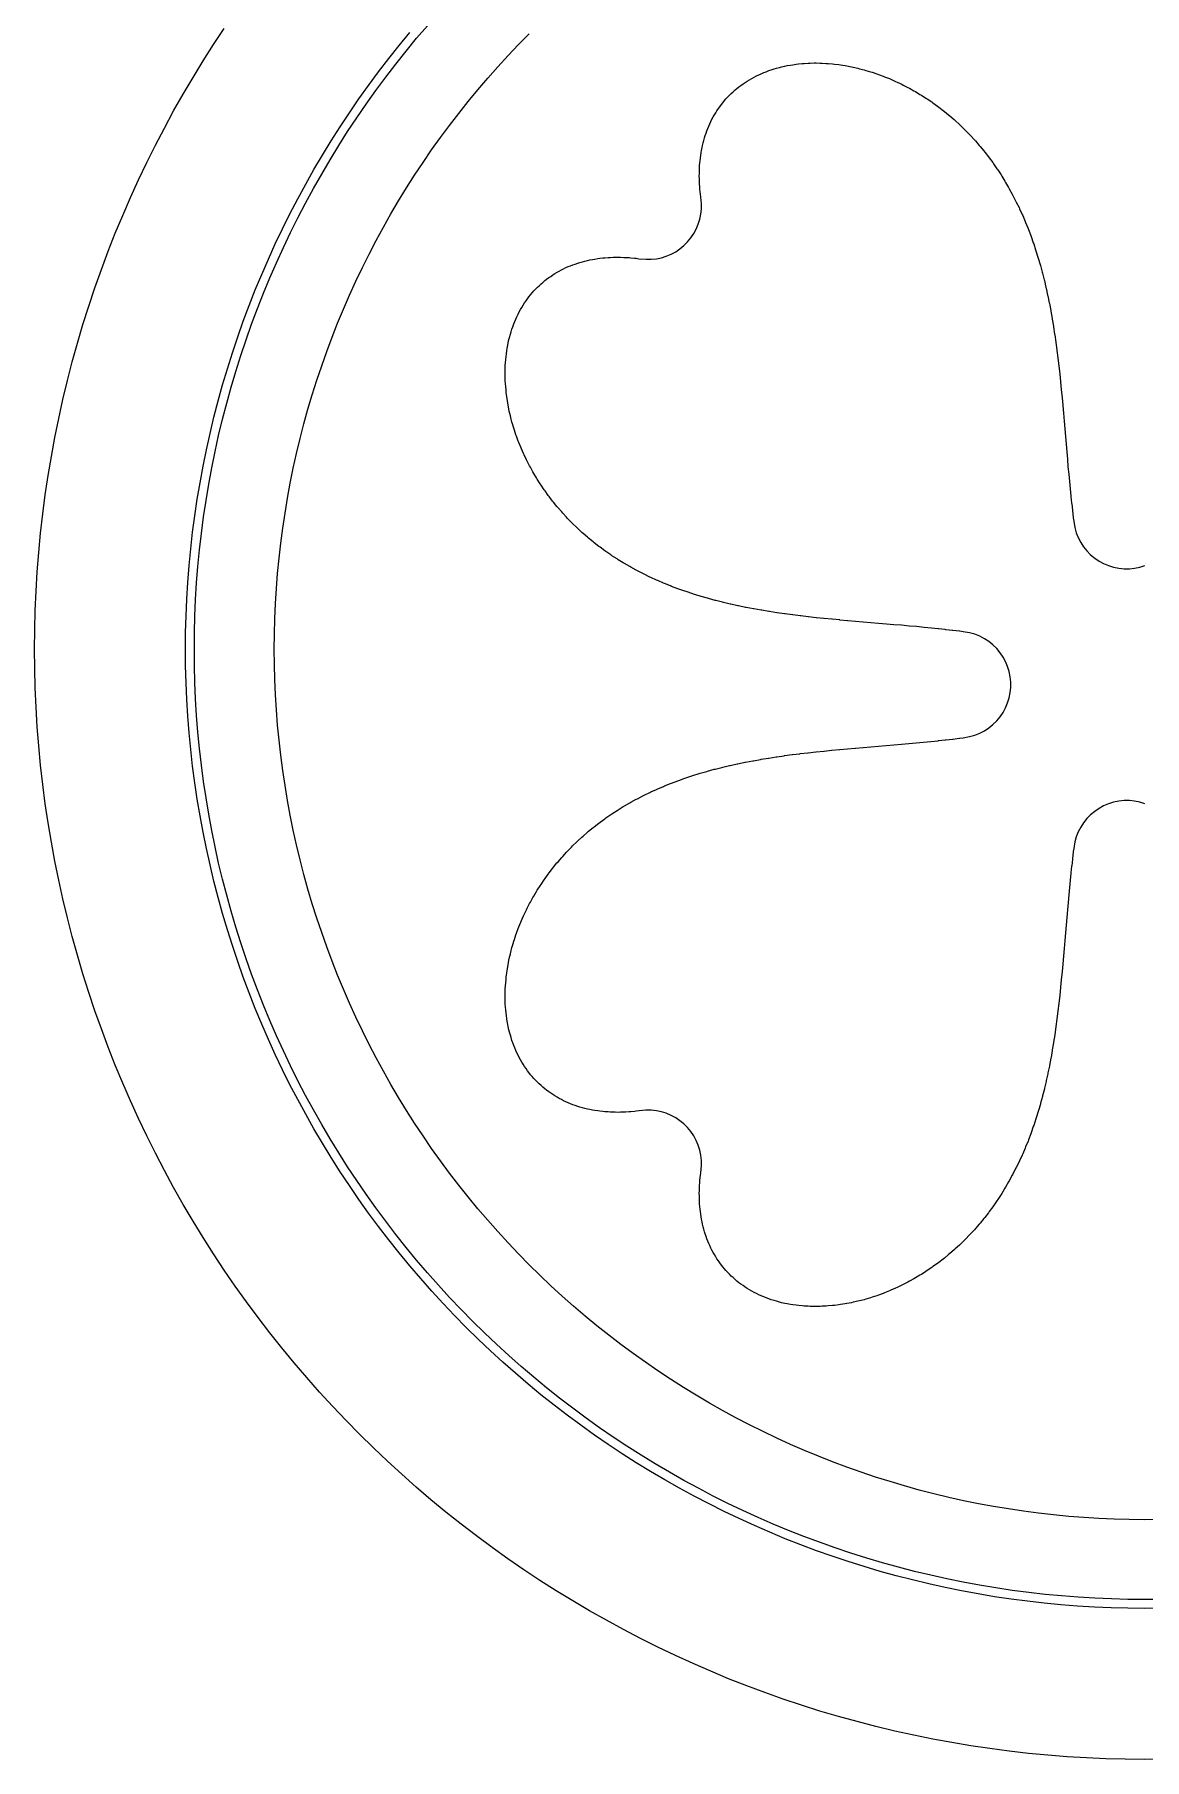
# Model space of a CAD drawing. Header units: metres. Extents: x 10 to 1210, y 10 to 2755.
# Drawn here: x 10 to 135, y 2434 to 2628.2 of the extents above; entities that cross this region are included whole.
import ezdxf

# ---------------------------------------------------------------- set-up
doc = ezdxf.new("R2010")
doc.units = ezdxf.units.M
for name, color, linetype in [('ACIKLIK', 5, 'Continuous'), ('CAM_SABLON', 4, 'Continuous'), ('DIS_KENAR_V91_Z3', 1, 'Continuous'), ('LAMBA_T4_Z4', 3, 'Continuous')]:
    doc.layers.add(name, color=color, linetype=linetype)

msp = doc.modelspace()

# ---------------------------------------------------------------- linework, layer by layer
at = {"layer": 'ACIKLIK'}
msp.add_lwpolyline([(136.71, 2461.02), (135, 2461), (133.29, 2461.02), (131.58, 2461.06), (129.87, 2461.14), (128.16, 2461.24), (126.46, 2461.37), (124.76, 2461.54), (123.06, 2461.73), (121.36, 2461.95), (119.67, 2462.21), (117.98, 2462.49), (116.3, 2462.8), (114.62, 2463.14), (112.96, 2463.51), (111.29, 2463.91), (109.64, 2464.34), (107.99, 2464.8), (106.35, 2465.28), (104.72, 2465.8), (103.09, 2466.34), (101.48, 2466.91), (99.88, 2467.51), (98.29, 2468.14), (96.71, 2468.79), (95.14, 2469.47), (93.58, 2470.18), (92.04, 2470.92), (90.51, 2471.68), (88.99, 2472.47), (87.49, 2473.29), (86, 2474.13), (84.53, 2475), (83.07, 2475.89), (81.63, 2476.81), (80.2, 2477.76), (78.79, 2478.72), (77.4, 2479.72), (76.02, 2480.73), (74.67, 2481.78), (73.33, 2482.84), (72.01, 2483.93), (70.71, 2485.04), (69.43, 2486.17), (68.16, 2487.33), (66.92, 2488.51), (65.7, 2489.7), (64.51, 2490.92), (63.33, 2492.16), (62.17, 2493.43), (61.04, 2494.71), (59.93, 2496.01), (58.84, 2497.33), (57.78, 2498.67), (56.73, 2500.02), (55.72, 2501.4), (54.72, 2502.79), (53.76, 2504.2), (52.81, 2505.63), (51.89, 2507.07), (51, 2508.53), (50.13, 2510), (49.29, 2511.49), (48.47, 2512.99), (47.68, 2514.51), (46.92, 2516.04), (46.18, 2517.58), (45.47, 2519.14), (44.79, 2520.71), (44.14, 2522.29), (43.51, 2523.88), (42.91, 2525.48), (42.34, 2527.09), (41.8, 2528.72), (41.28, 2530.35), (40.8, 2531.99), (40.34, 2533.64), (39.91, 2535.29), (39.51, 2536.96), (39.14, 2538.62), (38.8, 2540.3), (38.49, 2541.98), (38.21, 2543.67), (37.95, 2545.36), (37.73, 2547.06), (37.54, 2548.76), (37.37, 2550.46), (37.24, 2552.16), (37.14, 2553.87), (37.06, 2555.58), (37.02, 2557.29), (37, 2559), (37.02, 2560.71), (37.06, 2562.42), (37.14, 2564.13), (37.24, 2565.84), (37.37, 2567.54), (37.54, 2569.24), (37.73, 2570.94), (37.95, 2572.64), (38.21, 2574.33), (38.49, 2576.02), (38.8, 2577.7), (39.14, 2579.38), (39.51, 2581.04), (39.91, 2582.71), (40.34, 2584.36), (40.8, 2586.01), (41.28, 2587.65), (41.8, 2589.28), (42.34, 2590.91), (42.91, 2592.52), (43.51, 2594.12), (44.14, 2595.71), (44.79, 2597.29), (45.47, 2598.86), (46.18, 2600.42), (46.92, 2601.96), (47.68, 2603.49), (48.47, 2605.01), (49.29, 2606.51), (50.13, 2608), (51, 2609.47), (51.89, 2610.93), (52.81, 2612.37), (53.76, 2613.8), (54.72, 2615.21), (55.72, 2616.6), (56.73, 2617.98), (57.78, 2619.33), (58.84, 2620.67), (59.93, 2621.99), (61.04, 2623.29), (62.17, 2624.57), (63.33, 2625.84), (64.51, 2627.08), (65.7, 2628.3)], dxfattribs=at)
at = {"layer": 'CAM_SABLON'}
msp.add_lwpolyline([(136.87, 2452.02), (135, 2452), (133.13, 2452.02), (131.27, 2452.07), (129.4, 2452.15), (127.54, 2452.26), (125.67, 2452.41), (123.82, 2452.59), (121.96, 2452.8), (120.11, 2453.04), (118.26, 2453.32), (116.42, 2453.63), (114.58, 2453.97), (112.75, 2454.34), (110.93, 2454.74), (109.11, 2455.18), (107.31, 2455.65), (105.51, 2456.15), (103.72, 2456.68), (101.94, 2457.24), (100.16, 2457.83), (98.4, 2458.45), (96.65, 2459.11), (94.92, 2459.79), (93.19, 2460.51), (91.48, 2461.25), (89.78, 2462.03), (88.09, 2462.83), (86.42, 2463.66), (84.77, 2464.53), (83.13, 2465.42), (81.5, 2466.34), (79.89, 2467.28), (78.3, 2468.26), (76.72, 2469.26), (75.17, 2470.29), (73.63, 2471.35), (72.11, 2472.44), (70.61, 2473.55), (69.12, 2474.68), (67.66, 2475.85), (66.22, 2477.03), (64.8, 2478.25), (63.4, 2479.48), (62.03, 2480.75), (60.67, 2482.03), (59.34, 2483.34), (58.03, 2484.67), (56.75, 2486.03), (55.48, 2487.4), (54.25, 2488.8), (53.03, 2490.22), (51.85, 2491.66), (50.68, 2493.12), (49.55, 2494.61), (48.44, 2496.11), (47.35, 2497.63), (46.29, 2499.17), (45.26, 2500.72), (44.26, 2502.3), (43.28, 2503.89), (42.34, 2505.5), (41.42, 2507.13), (40.53, 2508.77), (39.66, 2510.42), (38.83, 2512.09), (38.03, 2513.78), (37.25, 2515.48), (36.51, 2517.19), (35.79, 2518.92), (35.11, 2520.65), (34.45, 2522.4), (33.83, 2524.16), (33.24, 2525.94), (32.68, 2527.72), (32.15, 2529.51), (31.65, 2531.31), (31.18, 2533.11), (30.74, 2534.93), (30.34, 2536.75), (29.97, 2538.58), (29.63, 2540.42), (29.32, 2542.26), (29.04, 2544.11), (28.8, 2545.96), (28.59, 2547.82), (28.41, 2549.67), (28.26, 2551.54), (28.15, 2553.4), (28.07, 2555.27), (28.02, 2557.13), (28, 2559), (28.02, 2560.87), (28.07, 2562.73), (28.15, 2564.6), (28.26, 2566.46), (28.41, 2568.33), (28.59, 2570.18), (28.8, 2572.04), (29.04, 2573.89), (29.32, 2575.74), (29.63, 2577.58), (29.97, 2579.42), (30.34, 2581.25), (30.74, 2583.07), (31.18, 2584.89), (31.65, 2586.69), (32.15, 2588.49), (32.68, 2590.28), (33.24, 2592.06), (33.83, 2593.84), (34.45, 2595.6), (35.11, 2597.35), (35.79, 2599.08), (36.51, 2600.81), (37.25, 2602.52), (38.03, 2604.22), (38.83, 2605.91), (39.66, 2607.58), (40.53, 2609.23), (41.42, 2610.87), (42.34, 2612.5), (43.28, 2614.11), (44.26, 2615.7), (45.26, 2617.28), (46.29, 2618.83), (47.35, 2620.37), (48.44, 2621.89), (49.55, 2623.39), (50.68, 2624.88), (51.85, 2626.34), (53.03, 2627.78), (54.25, 2629.2)], dxfattribs=at)
at = {"layer": 'DIS_KENAR_V91_Z3'}
for points in [[(137.18, 2434.02), (135, 2434), (132.82, 2434.02), (130.64, 2434.08), (128.46, 2434.17), (126.28, 2434.3), (124.11, 2434.48), (121.93, 2434.68), (119.77, 2434.93), (117.6, 2435.22), (115.45, 2435.54), (113.29, 2435.9), (111.15, 2436.3), (109.01, 2436.73), (106.88, 2437.2), (104.76, 2437.71), (102.65, 2438.26), (100.55, 2438.84), (98.45, 2439.46), (96.37, 2440.12), (94.3, 2440.81), (92.25, 2441.54), (90.2, 2442.3), (88.17, 2443.1), (86.16, 2443.94), (84.16, 2444.81), (82.17, 2445.71), (80.2, 2446.65), (78.25, 2447.62), (76.32, 2448.63), (74.4, 2449.67), (72.5, 2450.75), (70.62, 2451.85), (68.76, 2452.99), (66.92, 2454.17), (65.1, 2455.37), (63.3, 2456.61), (61.53, 2457.87), (59.77, 2459.17), (58.04, 2460.5), (56.33, 2461.86), (54.65, 2463.24), (52.99, 2464.66), (51.36, 2466.11), (49.75, 2467.58), (48.17, 2469.08), (46.61, 2470.61), (45.08, 2472.17), (43.58, 2473.75), (42.11, 2475.36), (40.66, 2476.99), (39.24, 2478.65), (37.86, 2480.33), (36.5, 2482.04), (35.17, 2483.77), (33.87, 2485.53), (32.61, 2487.3), (31.37, 2489.1), (30.17, 2490.92), (28.99, 2492.76), (27.85, 2494.62), (26.75, 2496.5), (25.67, 2498.4), (24.63, 2500.32), (23.62, 2502.25), (22.65, 2504.2), (21.71, 2506.17), (20.81, 2508.16), (19.94, 2510.16), (19.1, 2512.17), (18.3, 2514.2), (17.54, 2516.25), (16.81, 2518.3), (16.12, 2520.37), (15.46, 2522.45), (14.84, 2524.55), (14.26, 2526.65), (13.71, 2528.76), (13.2, 2530.88), (12.73, 2533.01), (12.3, 2535.15), (11.9, 2537.29), (11.54, 2539.45), (11.22, 2541.6), (10.93, 2543.77), (10.68, 2545.93), (10.48, 2548.11), (10.3, 2550.28), (10.17, 2552.46), (10.08, 2554.64), (10.02, 2556.82), (10, 2559), (10.02, 2561.18), (10.08, 2563.36), (10.17, 2565.54), (10.3, 2567.72), (10.48, 2569.89), (10.68, 2572.07), (10.93, 2574.23), (11.22, 2576.4), (11.54, 2578.55), (11.9, 2580.71), (12.3, 2582.85), (12.73, 2584.99), (13.2, 2587.12), (13.71, 2589.24), (14.26, 2591.35), (14.84, 2593.45), (15.46, 2595.55), (16.12, 2597.63), (16.81, 2599.7), (17.54, 2601.75), (18.3, 2603.8), (19.1, 2605.83), (19.94, 2607.84), (20.81, 2609.84), (21.71, 2611.83), (22.65, 2613.8), (23.62, 2615.75), (24.63, 2617.68), (25.67, 2619.6), (26.75, 2621.5), (27.85, 2623.38), (28.99, 2625.24), (30.17, 2627.08), (31.37, 2628.9)], [(135.05, 2541.59), (134.48, 2541.77), (133.89, 2541.89), (133.3, 2541.95), (132.7, 2541.95), (132.11, 2541.89), (131.52, 2541.77), (130.95, 2541.59), (130.4, 2541.36), (129.88, 2541.08), (129.39, 2540.74), (128.93, 2540.36), (128.51, 2539.93), (128.14, 2539.47), (127.82, 2538.97), (127.54, 2538.44), (127.32, 2537.88), (127.16, 2537.31), (127.03, 2536.57), (126.98, 2536.21), (126.98, 2536.15), (126.89, 2535.42), (126.88, 2535.36), (126.8, 2534.62), (126.79, 2534.57), (126.71, 2533.81), (126.7, 2533.77), (126.62, 2533), (126.54, 2532.17), (126.46, 2531.34), (126.39, 2530.5), (126.31, 2529.65), (126.24, 2528.79), (126.17, 2527.93), (126.09, 2527.06), (126.02, 2526.19), (125.95, 2525.32), (125.95, 2525.32), (125.87, 2524.45), (125.87, 2524.44), (125.8, 2523.58), (125.79, 2523.56), (125.72, 2522.7), (125.71, 2522.68), (125.63, 2521.82), (125.63, 2521.79), (125.55, 2520.94), (125.54, 2520.9), (125.45, 2520.05), (125.45, 2520.02), (125.36, 2519.17), (125.35, 2519.13), (125.25, 2518.29), (125.25, 2518.24), (125.14, 2517.4), (125.14, 2517.35), (125.02, 2516.52), (125.02, 2516.47), (124.9, 2515.64), (124.89, 2515.58), (124.76, 2514.77), (124.75, 2514.7), (124.62, 2513.89), (124.61, 2513.82), (124.47, 2513.02), (124.45, 2512.95), (124.3, 2512.15), (124.29, 2512.07), (124.13, 2511.29), (124.11, 2511.21), (123.94, 2510.43), (123.92, 2510.34), (123.74, 2509.58), (123.72, 2509.49), (123.53, 2508.73), (123.5, 2508.64), (123.3, 2507.89), (123.27, 2507.79), (123.06, 2507.06), (123.03, 2506.95), (122.8, 2506.23), (122.77, 2506.12), (122.52, 2505.37), (122.48, 2505.25), (122.23, 2504.55), (122.19, 2504.44), (121.93, 2503.75), (121.88, 2503.63), (121.61, 2502.96), (121.56, 2502.84), (121.28, 2502.18), (121.22, 2502.05), (120.93, 2501.41), (120.87, 2501.28), (120.56, 2500.65), (120.49, 2500.52), (120.17, 2499.9), (120.1, 2499.77), (119.77, 2499.16), (119.7, 2499.03), (119.36, 2498.44), (119.28, 2498.31), (118.92, 2497.73), (118.84, 2497.6), (118.47, 2497.03), (118.38, 2496.9), (118, 2496.35), (117.91, 2496.22), (117.52, 2495.69), (117.42, 2495.55), (117.01, 2495.03), (116.91, 2494.9), (116.5, 2494.4), (116.39, 2494.27), (115.96, 2493.78), (115.85, 2493.65), (115.41, 2493.18), (115.3, 2493.06), (114.85, 2492.6), (114.73, 2492.47), (114.27, 2492.03), (114.15, 2491.91), (113.68, 2491.48), (113.55, 2491.37), (113.07, 2490.96), (112.94, 2490.84), (112.46, 2490.45), (112.32, 2490.34), (111.82, 2489.96), (111.68, 2489.86), (111.18, 2489.49), (111.04, 2489.39), (110.53, 2489.05), (110.38, 2488.95), (109.87, 2488.62), (109.71, 2488.53), (109.2, 2488.22), (109.04, 2488.13), (108.52, 2487.84), (108.36, 2487.75), (107.83, 2487.48), (107.66, 2487.4), (107.13, 2487.15), (106.97, 2487.07), (106.44, 2486.83), (106.27, 2486.76), (105.73, 2486.55), (105.56, 2486.48), (105.03, 2486.28), (104.85, 2486.22), (104.32, 2486.04), (104.13, 2485.98), (103.61, 2485.83), (103.42, 2485.77), (102.9, 2485.64), (102.71, 2485.59), (102.19, 2485.47), (101.99, 2485.43), (101.48, 2485.33), (101.28, 2485.29), (100.78, 2485.21), (100.57, 2485.18), (100.08, 2485.12), (99.87, 2485.1), (99.38, 2485.06), (99.17, 2485.04), (98.69, 2485.02), (98.47, 2485.01), (98.01, 2485), (97.79, 2485), (97.34, 2485.01), (97.11, 2485.02), (96.68, 2485.05), (96.44, 2485.07), (96.02, 2485.11), (95.78, 2485.14), (95.38, 2485.19), (95.14, 2485.23), (94.75, 2485.3), (94.51, 2485.35), (94.14, 2485.43), (93.89, 2485.5), (93.54, 2485.59), (93.28, 2485.67), (92.95, 2485.77), (92.69, 2485.86), (92.38, 2485.98), (92.12, 2486.08), (91.83, 2486.21), (91.57, 2486.33), (91.29, 2486.46), (91.03, 2486.59), (90.77, 2486.73), (90.52, 2486.88), (90.27, 2487.03), (90.02, 2487.19), (89.79, 2487.35), (89.55, 2487.52), (89.33, 2487.68), (89.09, 2487.87), (88.89, 2488.04), (88.66, 2488.25), (88.47, 2488.42), (88.25, 2488.64), (88.08, 2488.82), (87.87, 2489.05), (87.7, 2489.24), (87.5, 2489.48), (87.35, 2489.67), (87.16, 2489.92), (87.02, 2490.13), (86.85, 2490.38), (86.71, 2490.6), (86.56, 2490.85), (86.43, 2491.08), (86.29, 2491.34), (86.17, 2491.58), (86.04, 2491.85), (85.93, 2492.1), (85.82, 2492.36), (85.72, 2492.63), (85.63, 2492.89), (85.53, 2493.17), (85.45, 2493.42), (85.37, 2493.72), (85.3, 2493.97), (85.23, 2494.28), (85.17, 2494.52), (85.11, 2494.84), (85.07, 2495.09), (85.02, 2495.42), (84.99, 2495.66), (84.95, 2496), (84.92, 2496.23), (84.9, 2496.59), (84.89, 2496.81), (84.87, 2497.18), (84.87, 2497.39), (84.86, 2497.78), (84.87, 2497.98), (84.88, 2498.37), (84.89, 2498.57), (84.91, 2498.97), (84.93, 2499.15), (84.97, 2499.56), (84.99, 2499.74), (85.03, 2500.06), (85.1, 2500.87), (85.1, 2501.45), (85.04, 2502.03), (84.92, 2502.6), (84.75, 2503.15), (84.52, 2503.69), (84.25, 2504.21), (83.92, 2504.69), (83.55, 2505.14), (83.14, 2505.55), (82.69, 2505.92), (82.21, 2506.25), (81.69, 2506.52), (81.15, 2506.75), (80.6, 2506.92), (80.03, 2507.04), (79.45, 2507.1), (78.86, 2507.1), (78.11, 2507.03), (78.11, 2507.03), (77.74, 2506.99), (77.56, 2506.97), (77.15, 2506.93), (76.97, 2506.91), (76.57, 2506.89), (76.37, 2506.88), (75.98, 2506.87), (75.78, 2506.86), (75.39, 2506.87), (75.18, 2506.87), (74.81, 2506.89), (74.59, 2506.9), (74.23, 2506.92), (74, 2506.95), (73.66, 2506.99), (73.42, 2507.02), (73.09, 2507.07), (72.84, 2507.11), (72.52, 2507.17), (72.28, 2507.23), (71.97, 2507.3), (71.72, 2507.37), (71.42, 2507.45), (71.17, 2507.53), (70.89, 2507.63), (70.63, 2507.72), (70.36, 2507.82), (70.1, 2507.93), (69.85, 2508.04), (69.58, 2508.17), (69.34, 2508.29), (69.08, 2508.43), (68.85, 2508.56), (68.6, 2508.71), (68.38, 2508.85), (68.13, 2509.02), (67.92, 2509.16), (67.67, 2509.35), (67.48, 2509.5), (67.24, 2509.7), (67.05, 2509.87), (66.82, 2510.08), (66.64, 2510.25), (66.42, 2510.47), (66.25, 2510.66), (66.04, 2510.89), (65.87, 2511.09), (65.68, 2511.33), (65.52, 2511.55), (65.35, 2511.79), (65.19, 2512.02), (65.03, 2512.27), (64.88, 2512.52), (64.73, 2512.77), (64.59, 2513.03), (64.46, 2513.29), (64.33, 2513.57), (64.21, 2513.83), (64.08, 2514.12), (63.98, 2514.38), (63.86, 2514.69), (63.77, 2514.95), (63.67, 2515.28), (63.59, 2515.54), (63.5, 2515.89), (63.43, 2516.14), (63.35, 2516.51), (63.3, 2516.75), (63.23, 2517.14), (63.19, 2517.38), (63.14, 2517.78), (63.11, 2518.02), (63.07, 2518.44), (63.05, 2518.68), (63.02, 2519.11), (63.01, 2519.34), (63, 2519.79), (63, 2520.01), (63.01, 2520.47), (63.02, 2520.69), (63.04, 2521.17), (63.06, 2521.38), (63.1, 2521.87), (63.12, 2522.08), (63.18, 2522.57), (63.21, 2522.78), (63.29, 2523.28), (63.33, 2523.48), (63.43, 2523.99), (63.47, 2524.19), (63.59, 2524.71), (63.64, 2524.9), (63.77, 2525.42), (63.83, 2525.61), (63.98, 2526.13), (64.04, 2526.32), (64.22, 2526.85), (64.28, 2527.03), (64.48, 2527.56), (64.55, 2527.73), (64.76, 2528.27), (64.83, 2528.44), (65.07, 2528.97), (65.15, 2529.13), (65.4, 2529.66), (65.48, 2529.83), (65.75, 2530.36), (65.84, 2530.52), (66.13, 2531.04), (66.22, 2531.2), (66.53, 2531.71), (66.62, 2531.87), (66.95, 2532.38), (67.05, 2532.53), (67.39, 2533.04), (67.49, 2533.18), (67.86, 2533.68), (67.96, 2533.82), (68.34, 2534.32), (68.45, 2534.46), (68.84, 2534.94), (68.96, 2535.07), (69.37, 2535.55), (69.48, 2535.68), (69.91, 2536.15), (70.03, 2536.27), (70.47, 2536.73), (70.6, 2536.85), (71.06, 2537.3), (71.18, 2537.41), (71.65, 2537.85), (71.78, 2537.96), (72.27, 2538.39), (72.4, 2538.5), (72.9, 2538.91), (73.03, 2539.01), (73.55, 2539.42), (73.69, 2539.52), (74.22, 2539.91), (74.35, 2540), (74.9, 2540.38), (75.03, 2540.47), (75.6, 2540.84), (75.73, 2540.92), (76.31, 2541.28), (76.44, 2541.36), (77.03, 2541.7), (77.16, 2541.77), (77.77, 2542.1), (77.9, 2542.17), (78.52, 2542.49), (78.65, 2542.56), (79.28, 2542.87), (79.41, 2542.93), (80.05, 2543.22), (80.18, 2543.28), (80.84, 2543.56), (80.96, 2543.61), (81.63, 2543.88), (81.75, 2543.93), (82.44, 2544.19), (82.55, 2544.23), (83.25, 2544.48), (83.36, 2544.52), (84.03, 2544.74), (84.13, 2544.77), (84.86, 2545), (84.97, 2545.03), (85.7, 2545.24), (85.8, 2545.27), (86.55, 2545.48), (86.65, 2545.5), (87.4, 2545.69), (87.5, 2545.72), (88.26, 2545.9), (88.35, 2545.92), (89.13, 2546.09), (89.21, 2546.11), (90, 2546.27), (90.08, 2546.29), (90.88, 2546.44), (90.95, 2546.45), (91.76, 2546.6), (91.83, 2546.61), (92.64, 2546.74), (92.71, 2546.75), (93.53, 2546.88), (93.59, 2546.89), (94.42, 2547.01), (94.47, 2547.02), (95.31, 2547.13), (95.36, 2547.14), (96.2, 2547.24), (96.24, 2547.25), (97.09, 2547.35), (97.13, 2547.35), (97.98, 2547.45), (98.02, 2547.45), (98.87, 2547.54), (98.91, 2547.54), (99.76, 2547.63), (99.79, 2547.63), (100.65, 2547.71), (100.68, 2547.71), (101.54, 2547.79), (101.56, 2547.79), (102.43, 2547.87), (102.44, 2547.87), (103.31, 2547.95), (103.32, 2547.95), (104.18, 2548.02), (105.06, 2548.09), (105.92, 2548.17), (106.77, 2548.24), (107.62, 2548.31), (108.46, 2548.38), (109.3, 2548.46), (110.13, 2548.54), (110.95, 2548.62), (111.77, 2548.7), (111.81, 2548.71), (112.57, 2548.79), (112.62, 2548.8), (113.36, 2548.88), (113.42, 2548.89), (114.15, 2548.98), (114.21, 2548.98), (114.57, 2549.03), (115.31, 2549.16), (115.88, 2549.32), (116.44, 2549.54), (116.97, 2549.82), (117.47, 2550.14), (117.93, 2550.51), (118.36, 2550.93), (118.74, 2551.39), (119.08, 2551.88), (119.36, 2552.4), (119.59, 2552.95), (119.77, 2553.52), (119.89, 2554.11), (119.95, 2554.7), (119.95, 2555.3), (119.89, 2555.89), (119.77, 2556.48), (119.59, 2557.05), (119.36, 2557.6), (119.08, 2558.12), (118.74, 2558.61), (118.36, 2559.07), (117.93, 2559.49), (117.47, 2559.86), (116.97, 2560.18), (116.44, 2560.46), (115.88, 2560.68), (115.31, 2560.84), (114.57, 2560.97), (114.21, 2561.02), (114.15, 2561.02), (113.42, 2561.11), (113.36, 2561.12), (112.62, 2561.2), (112.57, 2561.21), (111.81, 2561.29), (111.77, 2561.3), (111, 2561.38), (110.17, 2561.46), (109.34, 2561.54), (108.5, 2561.61), (107.65, 2561.69), (106.79, 2561.76), (105.93, 2561.83), (105.06, 2561.91), (104.19, 2561.98), (103.32, 2562.05), (103.32, 2562.05), (102.45, 2562.13), (102.44, 2562.13), (101.58, 2562.2), (101.56, 2562.21), (100.7, 2562.28), (100.68, 2562.29), (99.82, 2562.37), (99.79, 2562.37), (98.94, 2562.45), (98.9, 2562.46), (98.05, 2562.55), (98.02, 2562.55), (97.17, 2562.64), (97.13, 2562.65), (96.29, 2562.75), (96.24, 2562.75), (95.4, 2562.86), (95.35, 2562.86), (94.52, 2562.98), (94.47, 2562.98), (93.64, 2563.1), (93.58, 2563.11), (92.77, 2563.24), (92.7, 2563.25), (91.89, 2563.38), (91.82, 2563.39), (91.02, 2563.53), (90.95, 2563.55), (90.15, 2563.7), (90.07, 2563.71), (89.29, 2563.87), (89.21, 2563.89), (88.43, 2564.06), (88.34, 2564.08), (87.58, 2564.26), (87.49, 2564.28), (86.73, 2564.47), (86.64, 2564.5), (85.89, 2564.7), (85.79, 2564.73), (85.06, 2564.94), (84.95, 2564.97), (84.23, 2565.2), (84.12, 2565.23), (83.37, 2565.48), (83.25, 2565.52), (82.55, 2565.77), (82.44, 2565.81), (81.75, 2566.07), (81.63, 2566.12), (80.96, 2566.39), (80.84, 2566.44), (80.18, 2566.72), (80.05, 2566.78), (79.41, 2567.07), (79.28, 2567.13), (78.65, 2567.44), (78.52, 2567.51), (77.9, 2567.83), (77.77, 2567.9), (77.16, 2568.23), (77.03, 2568.3), (76.44, 2568.64), (76.31, 2568.72), (75.73, 2569.08), (75.6, 2569.16), (75.03, 2569.53), (74.9, 2569.62), (74.35, 2570), (74.22, 2570.09), (73.69, 2570.48), (73.55, 2570.58), (73.03, 2570.99), (72.9, 2571.09), (72.4, 2571.5), (72.27, 2571.61), (71.78, 2572.04), (71.65, 2572.15), (71.18, 2572.59), (71.06, 2572.7), (70.6, 2573.15), (70.47, 2573.27), (70.03, 2573.73), (69.91, 2573.85), (69.48, 2574.32), (69.37, 2574.45), (68.96, 2574.93), (68.84, 2575.06), (68.45, 2575.54), (68.34, 2575.68), (67.96, 2576.18), (67.86, 2576.32), (67.49, 2576.82), (67.39, 2576.96), (67.05, 2577.47), (66.95, 2577.62), (66.62, 2578.13), (66.53, 2578.29), (66.22, 2578.8), (66.13, 2578.96), (65.84, 2579.48), (65.75, 2579.64), (65.48, 2580.17), (65.4, 2580.34), (65.15, 2580.87), (65.07, 2581.03), (64.83, 2581.56), (64.76, 2581.73), (64.55, 2582.27), (64.48, 2582.44), (64.28, 2582.97), (64.22, 2583.15), (64.04, 2583.68), (63.98, 2583.87), (63.83, 2584.39), (63.77, 2584.58), (63.64, 2585.1), (63.59, 2585.29), (63.47, 2585.81), (63.43, 2586.01), (63.33, 2586.52), (63.29, 2586.72), (63.21, 2587.22), (63.18, 2587.43), (63.12, 2587.92), (63.1, 2588.13), (63.06, 2588.62), (63.04, 2588.83), (63.02, 2589.31), (63.01, 2589.53), (63, 2589.99), (63, 2590.21), (63.01, 2590.66), (63.02, 2590.89), (63.05, 2591.32), (63.07, 2591.56), (63.11, 2591.98), (63.14, 2592.22), (63.19, 2592.62), (63.23, 2592.86), (63.3, 2593.25), (63.35, 2593.49), (63.43, 2593.86), (63.5, 2594.11), (63.59, 2594.46), (63.67, 2594.72), (63.77, 2595.05), (63.86, 2595.31), (63.98, 2595.62), (64.08, 2595.88), (64.21, 2596.17), (64.33, 2596.43), (64.46, 2596.71), (64.59, 2596.97), (64.73, 2597.23), (64.88, 2597.48), (65.03, 2597.73), (65.19, 2597.98), (65.35, 2598.21), (65.52, 2598.45), (65.68, 2598.67), (65.87, 2598.91), (66.04, 2599.11), (66.25, 2599.34), (66.42, 2599.53), (66.64, 2599.75), (66.82, 2599.92), (67.05, 2600.13), (67.24, 2600.3), (67.48, 2600.5), (67.67, 2600.65), (67.92, 2600.84), (68.13, 2600.98), (68.38, 2601.15), (68.6, 2601.29), (68.85, 2601.44), (69.08, 2601.57), (69.34, 2601.71), (69.58, 2601.83), (69.85, 2601.96), (70.1, 2602.07), (70.36, 2602.18), (70.63, 2602.28), (70.89, 2602.37), (71.17, 2602.47), (71.42, 2602.55), (71.72, 2602.63), (71.97, 2602.7), (72.28, 2602.77), (72.52, 2602.83), (72.84, 2602.89), (73.09, 2602.93), (73.42, 2602.98), (73.66, 2603.01), (74, 2603.05), (74.23, 2603.08), (74.59, 2603.1), (74.81, 2603.11), (75.18, 2603.13), (75.39, 2603.13), (75.78, 2603.14), (75.98, 2603.13), (76.37, 2603.12), (76.57, 2603.11), (76.97, 2603.09), (77.15, 2603.07), (77.56, 2603.03), (77.74, 2603.01), (78.06, 2602.97), (78.87, 2602.9), (79.45, 2602.9), (80.03, 2602.96), (80.6, 2603.08), (81.15, 2603.25), (81.69, 2603.48), (82.21, 2603.75), (82.69, 2604.08), (83.14, 2604.45), (83.55, 2604.86), (83.92, 2605.31), (84.25, 2605.79), (84.52, 2606.31), (84.75, 2606.85), (84.92, 2607.4), (85.04, 2607.97), (85.1, 2608.55), (85.1, 2609.14), (85.03, 2609.89), (84.99, 2610.26), (84.97, 2610.44), (84.93, 2610.85), (84.91, 2611.03), (84.89, 2611.43), (84.88, 2611.63), (84.87, 2612.02), (84.86, 2612.22), (84.87, 2612.61), (84.87, 2612.82), (84.89, 2613.19), (84.9, 2613.41), (84.92, 2613.77), (84.95, 2614), (84.99, 2614.34), (85.02, 2614.58), (85.07, 2614.91), (85.11, 2615.16), (85.17, 2615.48), (85.23, 2615.72), (85.3, 2616.03), (85.37, 2616.28), (85.45, 2616.58), (85.53, 2616.83), (85.63, 2617.11), (85.72, 2617.37), (85.82, 2617.64), (85.93, 2617.9), (86.04, 2618.15), (86.17, 2618.42), (86.29, 2618.66), (86.43, 2618.92), (86.56, 2619.15), (86.71, 2619.4), (86.85, 2619.62), (87.02, 2619.87), (87.16, 2620.08), (87.35, 2620.33), (87.5, 2620.52), (87.7, 2620.76), (87.87, 2620.95), (88.08, 2621.18), (88.25, 2621.36), (88.47, 2621.58), (88.66, 2621.75), (88.89, 2621.96), (89.09, 2622.13), (89.33, 2622.32), (89.55, 2622.48), (89.79, 2622.65), (90.02, 2622.81), (90.27, 2622.97), (90.52, 2623.12), (90.77, 2623.27), (91.03, 2623.41), (91.29, 2623.54), (91.57, 2623.67), (91.83, 2623.79), (92.12, 2623.92), (92.38, 2624.02), (92.69, 2624.14), (92.95, 2624.23), (93.28, 2624.33), (93.54, 2624.41), (93.89, 2624.5), (94.14, 2624.57), (94.51, 2624.65), (94.75, 2624.7), (95.14, 2624.77), (95.38, 2624.81), (95.78, 2624.86), (96.02, 2624.89), (96.44, 2624.93), (96.68, 2624.95), (97.11, 2624.98), (97.34, 2624.99), (97.79, 2625), (98.01, 2625), (98.47, 2624.99), (98.69, 2624.98), (99.17, 2624.96), (99.38, 2624.94), (99.87, 2624.9), (100.08, 2624.88), (100.57, 2624.82), (100.78, 2624.79), (101.28, 2624.71), (101.48, 2624.67), (101.99, 2624.57), (102.19, 2624.53), (102.71, 2624.41), (102.9, 2624.36), (103.42, 2624.23), (103.61, 2624.17), (104.13, 2624.02), (104.32, 2623.96), (104.85, 2623.78), (105.03, 2623.72), (105.56, 2623.52), (105.73, 2623.45), (106.27, 2623.24), (106.44, 2623.17), (106.97, 2622.93), (107.13, 2622.85), (107.66, 2622.6), (107.83, 2622.52), (108.36, 2622.25), (108.52, 2622.16), (109.04, 2621.87), (109.2, 2621.78), (109.71, 2621.47), (109.87, 2621.38), (110.38, 2621.05), (110.53, 2620.95), (111.04, 2620.61), (111.18, 2620.51), (111.68, 2620.14), (111.82, 2620.04), (112.32, 2619.66), (112.46, 2619.55), (112.94, 2619.16), (113.07, 2619.04), (113.55, 2618.63), (113.68, 2618.52), (114.15, 2618.09), (114.27, 2617.97), (114.73, 2617.53), (114.85, 2617.4), (115.3, 2616.94), (115.41, 2616.82), (115.85, 2616.35), (115.96, 2616.22), (116.39, 2615.73), (116.5, 2615.6), (116.91, 2615.1), (117.01, 2614.97), (117.42, 2614.45), (117.52, 2614.31), (117.91, 2613.78), (118, 2613.65), (118.38, 2613.1), (118.47, 2612.97), (118.84, 2612.4), (118.92, 2612.27), (119.28, 2611.69), (119.36, 2611.56), (119.7, 2610.97), (119.77, 2610.84), (120.1, 2610.23), (120.17, 2610.1), (120.49, 2609.48), (120.56, 2609.35), (120.87, 2608.72), (120.93, 2608.59), (121.22, 2607.95), (121.28, 2607.82), (121.56, 2607.16), (121.61, 2607.04), (121.88, 2606.37), (121.93, 2606.25), (122.19, 2605.56), (122.23, 2605.45), (122.48, 2604.75), (122.52, 2604.64), (122.74, 2603.97), (122.77, 2603.87), (123, 2603.14), (123.03, 2603.03), (123.24, 2602.3), (123.27, 2602.2), (123.48, 2601.45), (123.5, 2601.35), (123.69, 2600.6), (123.72, 2600.5), (123.9, 2599.74), (123.92, 2599.65), (124.09, 2598.87), (124.11, 2598.79), (124.27, 2598), (124.29, 2597.92), (124.44, 2597.12), (124.45, 2597.05), (124.6, 2596.24), (124.61, 2596.17), (124.74, 2595.36), (124.75, 2595.29), (124.88, 2594.47), (124.89, 2594.41), (125.01, 2593.58), (125.02, 2593.53), (125.13, 2592.69), (125.14, 2592.64), (125.24, 2591.8), (125.25, 2591.76), (125.35, 2590.91), (125.35, 2590.87), (125.45, 2590.02), (125.45, 2589.98), (125.54, 2589.13), (125.54, 2589.09), (125.63, 2588.24), (125.63, 2588.21), (125.71, 2587.35), (125.71, 2587.32), (125.79, 2586.46), (125.79, 2586.44), (125.87, 2585.57), (125.87, 2585.56), (125.95, 2584.69), (125.95, 2584.68), (126.02, 2583.82), (126.09, 2582.94), (126.17, 2582.08), (126.24, 2581.23), (126.31, 2580.38), (126.38, 2579.54), (126.46, 2578.7), (126.54, 2577.87), (126.62, 2577.05), (126.7, 2576.23), (126.71, 2576.19), (126.79, 2575.43), (126.8, 2575.38), (126.88, 2574.64), (126.89, 2574.58), (126.98, 2573.85), (126.98, 2573.79), (127.03, 2573.43), (127.16, 2572.69), (127.32, 2572.12), (127.54, 2571.56), (127.82, 2571.03), (128.14, 2570.53), (128.51, 2570.07), (128.93, 2569.64), (129.39, 2569.26), (129.88, 2568.92), (130.4, 2568.64), (130.95, 2568.41), (131.52, 2568.23), (132.11, 2568.11), (132.7, 2568.05), (133.3, 2568.05), (133.89, 2568.11), (134.48, 2568.23), (135.05, 2568.41)]]:
    msp.add_lwpolyline(points, dxfattribs=at)
at = {"layer": 'LAMBA_T4_Z4'}
msp.add_lwpolyline([(136.88, 2451.02), (135, 2451), (133.12, 2451.02), (131.23, 2451.07), (129.35, 2451.15), (127.47, 2451.26), (125.59, 2451.41), (123.71, 2451.59), (121.84, 2451.81), (119.97, 2452.05), (118.11, 2452.33), (116.25, 2452.64), (114.39, 2452.98), (112.55, 2453.36), (110.71, 2453.77), (108.87, 2454.21), (107.05, 2454.68), (105.23, 2455.18), (103.42, 2455.72), (101.63, 2456.29), (99.84, 2456.88), (98.06, 2457.51), (96.3, 2458.17), (94.54, 2458.86), (92.8, 2459.59), (91.07, 2460.34), (89.36, 2461.12), (87.66, 2461.93), (85.97, 2462.77), (84.3, 2463.64), (82.64, 2464.54), (81, 2465.47), (79.38, 2466.43), (77.77, 2467.41), (76.18, 2468.42), (74.61, 2469.46), (73.05, 2470.53), (71.52, 2471.63), (70, 2472.75), (68.51, 2473.9), (67.03, 2475.07), (65.58, 2476.27), (64.15, 2477.49), (62.73, 2478.74), (61.34, 2480.01), (59.98, 2481.31), (58.63, 2482.63), (57.31, 2483.98), (56.01, 2485.34), (54.74, 2486.73), (53.49, 2488.15), (52.27, 2489.58), (51.07, 2491.03), (49.9, 2492.51), (48.75, 2494), (47.63, 2495.52), (46.53, 2497.05), (45.46, 2498.61), (44.42, 2500.18), (43.41, 2501.77), (42.43, 2503.38), (41.47, 2505), (40.54, 2506.64), (39.64, 2508.3), (38.77, 2509.97), (37.93, 2511.66), (37.12, 2513.36), (36.34, 2515.07), (35.59, 2516.8), (34.86, 2518.54), (34.17, 2520.3), (33.51, 2522.06), (32.88, 2523.84), (32.29, 2525.63), (31.72, 2527.42), (31.18, 2529.23), (30.68, 2531.05), (30.21, 2532.87), (29.77, 2534.71), (29.36, 2536.55), (28.98, 2538.39), (28.64, 2540.25), (28.33, 2542.11), (28.05, 2543.97), (27.81, 2545.84), (27.59, 2547.71), (27.41, 2549.59), (27.26, 2551.47), (27.15, 2553.35), (27.07, 2555.23), (27.02, 2557.12), (27, 2559), (27.02, 2560.88), (27.07, 2562.77), (27.15, 2564.65), (27.26, 2566.53), (27.41, 2568.41), (27.59, 2570.29), (27.81, 2572.16), (28.05, 2574.03), (28.33, 2575.89), (28.64, 2577.75), (28.98, 2579.61), (29.36, 2581.45), (29.77, 2583.29), (30.21, 2585.13), (30.68, 2586.95), (31.18, 2588.77), (31.72, 2590.58), (32.29, 2592.37), (32.88, 2594.16), (33.51, 2595.94), (34.17, 2597.7), (34.86, 2599.46), (35.59, 2601.2), (36.34, 2602.93), (37.12, 2604.64), (37.93, 2606.34), (38.77, 2608.03), (39.64, 2609.7), (40.54, 2611.36), (41.47, 2613), (42.43, 2614.62), (43.41, 2616.23), (44.42, 2617.82), (45.46, 2619.39), (46.53, 2620.95), (47.63, 2622.48), (48.75, 2624), (49.9, 2625.49), (51.07, 2626.97), (52.27, 2628.42)], dxfattribs=at)

doc.saveas('drawing.dxf')
